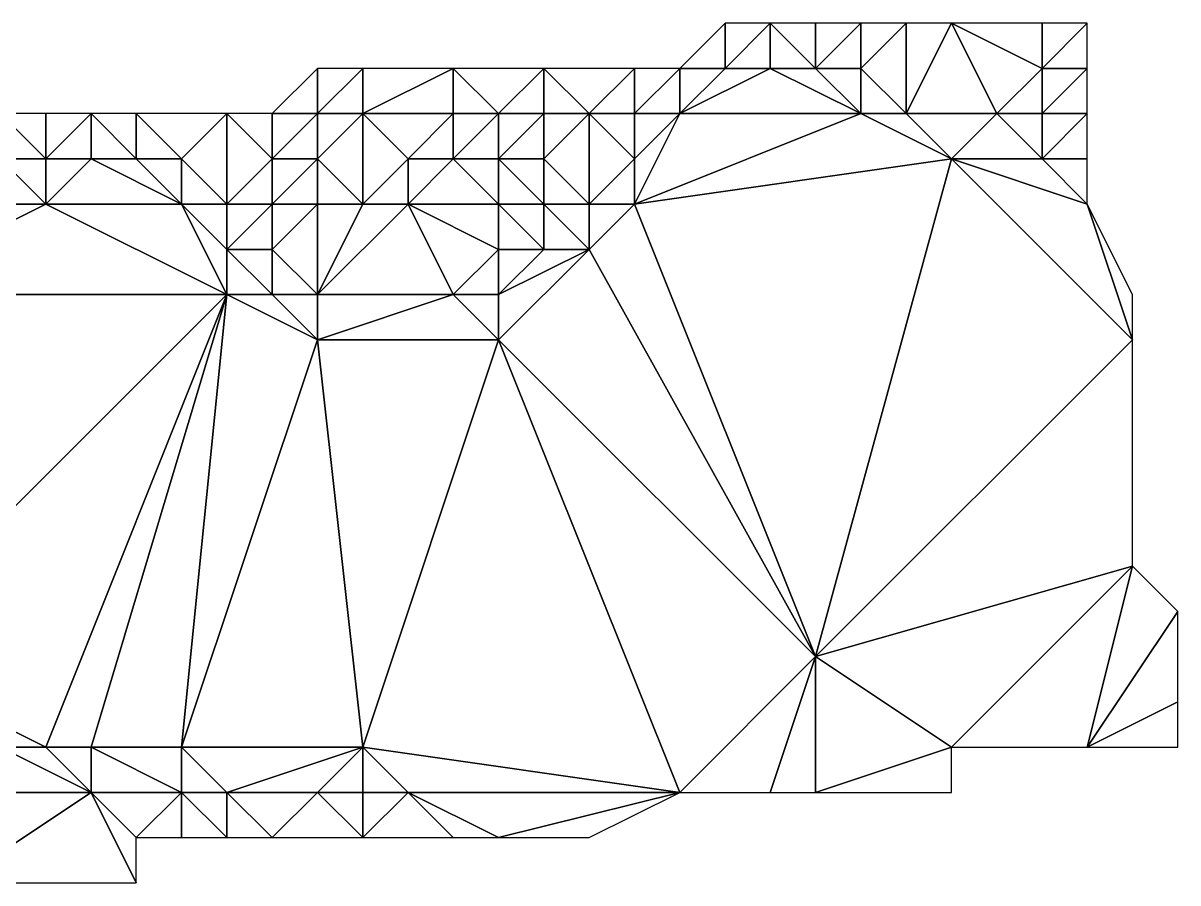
# Model space of a CAD drawing. Extents: x 2717.4 to 2787.5, y 1162.3 to 1174.9.
# Drawn here: x 2778.82 to 2787.49, y 1162.63 to 1169.09 of the extents above; entities that cross this region are included whole.
import ezdxf

# ---------------------------------------------------------------- set-up
doc = ezdxf.new("R2010")
doc.units = 0

msp = doc.modelspace()

# ---------------------------------------------------------------- linework, layer by layer
for points in [[(2783.75, 1168.75, 597.541), (2784.09, 1168.75, 596.18), (2784.09, 1169.09, 596.187)], [(2784.09, 1168.75, 596.18), (2784.43, 1169.09, 596.224), (2784.09, 1169.09, 596.187)], [(2784.09, 1168.75, 596.18), (2784.43, 1168.75, 596.221), (2784.43, 1169.09, 596.224)], [(2784.43, 1168.75, 596.221), (2784.77, 1168.75, 596.609), (2784.43, 1169.09, 596.224)], [(2784.77, 1168.75, 596.609), (2784.77, 1169.09, 595.854), (2784.43, 1169.09, 596.224)], [(2785.11, 1169.09, 595.832), (2784.77, 1168.75, 596.609), (2785.11, 1168.75, 595.807)], [(2785.11, 1169.09, 595.832), (2784.77, 1169.09, 595.854), (2784.77, 1168.75, 596.609)], [(2785.45, 1169.09, 595.809), (2785.11, 1168.75, 595.807), (2785.45, 1168.41, 595.876)], [(2785.45, 1169.09, 595.809), (2785.11, 1169.09, 595.832), (2785.11, 1168.75, 595.807)], [(2785.45, 1168.41, 595.876), (2786.13, 1168.41, 595.945), (2785.79, 1169.09, 595.848)], [(2785.45, 1168.41, 595.876), (2785.79, 1169.09, 595.848), (2785.45, 1169.09, 595.809)], [(2786.13, 1168.41, 595.945), (2786.47, 1168.75, 595.933), (2785.79, 1169.09, 595.848)], [(2786.47, 1168.75, 595.933), (2786.47, 1169.09, 595.937), (2785.79, 1169.09, 595.848)], [(2786.81, 1169.09, 596.032), (2786.47, 1168.75, 595.933), (2786.81, 1168.75, 596.039)], [(2786.81, 1169.09, 596.032), (2786.47, 1169.09, 595.937), (2786.47, 1168.75, 595.933)], [(2780.69, 1168.41, 595.806), (2781.03, 1168.41, 596.62), (2781.03, 1168.75, 596.61)], [(2781.03, 1168.75, 596.61), (2781.03, 1168.41, 596.62), (2781.37, 1168.75, 596.117)], [(2781.03, 1168.41, 596.62), (2781.37, 1168.41, 596.626), (2781.37, 1168.75, 596.117)], [(2781.37, 1168.75, 596.117), (2781.37, 1168.41, 596.626), (2782.05, 1168.75, 596.125)], [(2781.37, 1168.41, 596.626), (2782.05, 1168.41, 596.622), (2782.05, 1168.75, 596.125)], [(2782.05, 1168.75, 596.125), (2782.39, 1168.41, 596.613), (2782.73, 1168.75, 596.132)], [(2782.05, 1168.75, 596.125), (2782.05, 1168.41, 596.622), (2782.39, 1168.41, 596.613)], [(2782.73, 1168.75, 596.132), (2782.39, 1168.41, 596.613), (2782.73, 1168.41, 596.604)], [(2782.73, 1168.41, 596.604), (2783.07, 1168.41, 595.213), (2782.73, 1168.75, 596.132)], [(2782.73, 1168.75, 596.132), (2783.07, 1168.41, 595.213), (2783.41, 1168.75, 596.168)], [(2783.41, 1168.75, 596.168), (2783.07, 1168.41, 595.213), (2783.41, 1168.41, 594.726)], [(2783.41, 1168.41, 594.726), (2783.75, 1168.41, 597.56), (2783.75, 1168.75, 597.541)], [(2783.75, 1168.75, 597.541), (2783.41, 1168.75, 596.168), (2783.41, 1168.41, 594.726)], [(2785.11, 1168.41, 597.575), (2784.43, 1168.75, 596.221), (2783.75, 1168.41, 597.56)], [(2783.75, 1168.75, 597.541), (2783.75, 1168.41, 597.56), (2784.09, 1168.75, 596.18)], [(2783.75, 1168.41, 597.56), (2784.43, 1168.75, 596.221), (2784.09, 1168.75, 596.18)], [(2785.11, 1168.41, 597.575), (2784.77, 1168.75, 596.609), (2784.43, 1168.75, 596.221)], [(2785.11, 1168.75, 595.807), (2784.77, 1168.75, 596.609), (2785.11, 1168.41, 597.575)], [(2785.45, 1168.41, 595.876), (2785.11, 1168.75, 595.807), (2785.11, 1168.41, 597.575)], [(2786.47, 1168.41, 597.589), (2786.47, 1168.75, 595.933), (2786.13, 1168.41, 595.945)], [(2786.47, 1168.41, 597.589), (2786.81, 1168.41, 596.047), (2786.81, 1168.75, 596.039)], [(2786.81, 1168.75, 596.039), (2786.47, 1168.75, 595.933), (2786.47, 1168.41, 597.589)], [(2778.99, 1168.41, 595.746), (2778.65, 1168.41, 595.749), (2778.99, 1168.07, 594.558)], [(2778.65, 1168.41, 595.749), (2778.65, 1168.07, 595.763), (2778.99, 1168.07, 594.558)], [(2778.99, 1168.07, 594.558), (2779.33, 1168.41, 595.771), (2778.99, 1168.41, 595.746)], [(2778.99, 1168.07, 594.558), (2779.33, 1168.07, 595.784), (2779.33, 1168.41, 595.771)], [(2779.33, 1168.07, 595.784), (2779.67, 1168.07, 595.81), (2779.33, 1168.41, 595.771)], [(2779.67, 1168.07, 595.81), (2779.67, 1168.41, 595.795), (2779.33, 1168.41, 595.771)], [(2779.67, 1168.41, 595.795), (2780.01, 1168.07, 595.836), (2780.35, 1168.41, 595.826)], [(2779.67, 1168.07, 595.81), (2780.01, 1168.07, 595.836), (2779.67, 1168.41, 595.795)], [(2780.35, 1168.41, 595.826), (2780.01, 1168.07, 595.836), (2780.35, 1167.73, 595.796)], [(2780.35, 1167.73, 595.796), (2780.69, 1168.07, 595.822), (2780.35, 1168.41, 595.826)], [(2780.69, 1168.07, 595.822), (2780.69, 1168.41, 595.806), (2780.35, 1168.41, 595.826)], [(2780.69, 1168.07, 595.822), (2781.03, 1168.41, 596.62), (2780.69, 1168.41, 595.806)], [(2780.69, 1168.07, 595.822), (2781.03, 1168.07, 595.882), (2781.03, 1168.41, 596.62)], [(2781.03, 1168.07, 595.882), (2781.37, 1168.41, 596.626), (2781.03, 1168.41, 596.62)], [(2781.37, 1167.73, 596.639), (2781.37, 1168.41, 596.626), (2781.03, 1168.07, 595.882)], [(2781.37, 1168.41, 596.626), (2781.71, 1168.07, 596.628), (2782.05, 1168.41, 596.622)], [(2781.37, 1167.73, 596.639), (2781.71, 1168.07, 596.628), (2781.37, 1168.41, 596.626)], [(2782.05, 1168.41, 596.622), (2781.71, 1168.07, 596.628), (2782.05, 1168.07, 596.621)], [(2782.39, 1168.41, 596.613), (2782.05, 1168.41, 596.622), (2782.05, 1168.07, 596.621)], [(2782.39, 1168.07, 596.01), (2782.39, 1168.41, 596.613), (2782.05, 1168.07, 596.621)], [(2782.73, 1168.41, 596.604), (2782.39, 1168.41, 596.613), (2782.39, 1168.07, 596.01)], [(2782.39, 1168.07, 596.01), (2782.73, 1168.07, 596.764), (2782.73, 1168.41, 596.604)], [(2782.73, 1168.41, 596.604), (2782.73, 1168.07, 596.764), (2783.07, 1168.41, 595.213)], [(2783.07, 1168.41, 595.213), (2782.73, 1168.07, 596.764), (2783.07, 1167.73, 595.096)], [(2783.41, 1168.41, 594.726), (2783.07, 1168.41, 595.213), (2783.41, 1168.07, 594.766)], [(2783.41, 1168.07, 594.766), (2783.07, 1168.41, 595.213), (2783.07, 1167.73, 595.096)], [(2783.41, 1167.73, 597.572), (2785.11, 1168.41, 597.575), (2783.75, 1168.41, 597.56)], [(2783.41, 1167.73, 597.572), (2785.79, 1168.07, 597.601), (2785.11, 1168.41, 597.575)], [(2783.41, 1167.73, 597.572), (2783.75, 1168.41, 597.56), (2783.41, 1168.07, 594.766)], [(2783.41, 1168.07, 594.766), (2783.75, 1168.41, 597.56), (2783.41, 1168.41, 594.726)], [(2785.11, 1168.41, 597.575), (2785.79, 1168.07, 597.601), (2785.45, 1168.41, 595.876)], [(2785.79, 1168.07, 597.601), (2786.13, 1168.41, 595.945), (2785.45, 1168.41, 595.876)], [(2785.79, 1168.07, 597.601), (2786.47, 1168.07, 597.608), (2786.13, 1168.41, 595.945)], [(2786.13, 1168.41, 595.945), (2786.47, 1168.07, 597.608), (2786.47, 1168.41, 597.589)], [(2786.47, 1168.07, 597.608), (2786.81, 1168.41, 596.047), (2786.47, 1168.41, 597.589)], [(2786.47, 1168.07, 597.608), (2786.81, 1168.07, 597.611), (2786.81, 1168.41, 596.047)], [(2778.99, 1167.73, 597.484), (2778.65, 1168.07, 595.763), (2778.31, 1167.73, 597.472)], [(2778.99, 1168.07, 594.558), (2778.65, 1168.07, 595.763), (2778.99, 1167.73, 597.484)], [(2780.01, 1167.73, 597.502), (2779.33, 1168.07, 595.784), (2778.99, 1167.73, 597.484)], [(2778.99, 1167.73, 597.484), (2779.33, 1168.07, 595.784), (2778.99, 1168.07, 594.558)], [(2780.01, 1167.73, 597.502), (2779.67, 1168.07, 595.81), (2779.33, 1168.07, 595.784)], [(2780.01, 1167.73, 597.502), (2780.01, 1168.07, 595.836), (2779.67, 1168.07, 595.81)], [(2780.35, 1167.73, 595.796), (2780.01, 1168.07, 595.836), (2780.01, 1167.73, 597.502)], [(2780.69, 1167.73, 596.634), (2780.69, 1168.07, 595.822), (2780.35, 1167.73, 595.796)], [(2780.69, 1167.73, 596.634), (2781.03, 1168.07, 595.882), (2780.69, 1168.07, 595.822)], [(2780.69, 1167.73, 596.634), (2781.03, 1167.73, 595.943), (2781.03, 1168.07, 595.882)], [(2781.03, 1168.07, 595.882), (2781.03, 1167.73, 595.943), (2781.37, 1167.73, 596.639)], [(2781.71, 1167.73, 596.035), (2781.71, 1168.07, 596.628), (2781.37, 1167.73, 596.639)], [(2782.05, 1168.07, 596.621), (2781.71, 1168.07, 596.628), (2781.71, 1167.73, 596.035)], [(2782.05, 1168.07, 596.621), (2781.71, 1167.73, 596.035), (2782.39, 1167.73, 596.023)], [(2782.39, 1167.73, 596.023), (2782.39, 1168.07, 596.01), (2782.05, 1168.07, 596.621)], [(2782.73, 1167.73, 596.769), (2782.39, 1168.07, 596.01), (2782.39, 1167.73, 596.023)], [(2782.73, 1167.73, 596.769), (2782.73, 1168.07, 596.764), (2782.39, 1168.07, 596.01)], [(2783.07, 1167.73, 595.096), (2782.73, 1168.07, 596.764), (2782.73, 1167.73, 596.769)], [(2783.41, 1167.73, 597.572), (2783.41, 1168.07, 594.766), (2783.07, 1167.73, 595.096)], [(2784.77, 1164.33, 597.7), (2785.79, 1168.07, 597.601), (2783.41, 1167.73, 597.572)], [(2787.15, 1166.71, 597.69), (2785.79, 1168.07, 597.601), (2784.77, 1164.33, 597.7)], [(2786.81, 1167.73, 597.63), (2785.79, 1168.07, 597.601), (2787.15, 1166.71, 597.69)], [(2786.81, 1167.73, 597.63), (2786.47, 1168.07, 597.608), (2785.79, 1168.07, 597.601)], [(2786.81, 1167.73, 597.63), (2786.81, 1168.07, 597.611), (2786.47, 1168.07, 597.608)], [(2778.31, 1167.73, 597.472), (2777.63, 1167.05, 597.475), (2778.99, 1167.73, 597.484)], [(2777.63, 1167.05, 597.475), (2780.35, 1167.05, 597.523), (2778.99, 1167.73, 597.484)], [(2778.99, 1167.73, 597.484), (2780.35, 1167.05, 597.523), (2780.01, 1167.73, 597.502)], [(2780.01, 1167.73, 597.502), (2780.35, 1167.05, 597.523), (2780.35, 1167.39, 596.139)], [(2780.35, 1167.39, 596.139), (2780.35, 1167.73, 595.796), (2780.01, 1167.73, 597.502)], [(2780.69, 1167.73, 596.634), (2780.35, 1167.73, 595.796), (2780.35, 1167.39, 596.139)], [(2780.35, 1167.39, 596.139), (2780.69, 1167.39, 596.066), (2780.69, 1167.73, 596.634)], [(2781.03, 1167.73, 595.943), (2780.69, 1167.39, 596.066), (2781.03, 1167.05, 596.073)], [(2780.69, 1167.73, 596.634), (2780.69, 1167.39, 596.066), (2781.03, 1167.73, 595.943)], [(2781.03, 1167.05, 596.073), (2782.05, 1167.05, 596.055), (2781.71, 1167.73, 596.035)], [(2781.37, 1167.73, 596.639), (2781.03, 1167.73, 595.943), (2781.03, 1167.05, 596.073)], [(2781.03, 1167.05, 596.073), (2781.71, 1167.73, 596.035), (2781.37, 1167.73, 596.639)], [(2781.71, 1167.73, 596.035), (2782.39, 1167.39, 596.036), (2782.39, 1167.73, 596.023)], [(2782.05, 1167.05, 596.055), (2782.39, 1167.39, 596.036), (2781.71, 1167.73, 596.035)], [(2782.39, 1167.73, 596.023), (2782.73, 1167.39, 596.197), (2782.73, 1167.73, 596.769)], [(2782.39, 1167.73, 596.023), (2782.39, 1167.39, 596.036), (2782.73, 1167.39, 596.197)], [(2782.73, 1167.73, 596.769), (2782.73, 1167.39, 596.197), (2783.07, 1167.39, 597.573)], [(2783.07, 1167.73, 595.096), (2782.73, 1167.73, 596.769), (2783.07, 1167.39, 597.573)], [(2783.07, 1167.73, 595.096), (2783.07, 1167.39, 597.573), (2783.41, 1167.73, 597.572)], [(2783.41, 1167.73, 597.572), (2783.07, 1167.39, 597.573), (2784.77, 1164.33, 597.7)], [(2787.15, 1166.71, 597.69), (2787.15, 1167.05, 597.672), (2786.81, 1167.73, 597.63)], [(2780.69, 1167.05, 596.229), (2780.69, 1167.39, 596.066), (2780.35, 1167.39, 596.139)], [(2780.35, 1167.05, 597.523), (2780.69, 1167.05, 596.229), (2780.35, 1167.39, 596.139)], [(2781.03, 1167.05, 596.073), (2780.69, 1167.39, 596.066), (2780.69, 1167.05, 596.229)], [(2782.39, 1167.05, 595.949), (2782.39, 1167.39, 596.036), (2782.05, 1167.05, 596.055)], [(2783.07, 1167.39, 597.573), (2782.39, 1166.71, 597.574), (2784.77, 1164.33, 597.7)], [(2782.39, 1167.05, 595.949), (2782.39, 1166.71, 597.574), (2783.07, 1167.39, 597.573)], [(2782.73, 1167.39, 596.197), (2782.39, 1167.39, 596.036), (2782.39, 1167.05, 595.949)], [(2783.07, 1167.39, 597.573), (2782.73, 1167.39, 596.197), (2782.39, 1167.05, 595.949)], [(2777.63, 1164.33, 597.534), (2780.35, 1167.05, 597.523), (2777.63, 1167.05, 597.475)], [(2777.63, 1164.33, 597.534), (2778.99, 1163.65, 597.573), (2780.35, 1167.05, 597.523)], [(2780.35, 1167.05, 597.523), (2778.99, 1163.65, 597.573), (2779.33, 1163.65, 597.58)], [(2780.01, 1163.65, 597.597), (2780.35, 1167.05, 597.523), (2779.33, 1163.65, 597.58)], [(2781.03, 1166.71, 597.543), (2780.35, 1167.05, 597.523), (2780.01, 1163.65, 597.597)], [(2781.03, 1166.71, 597.543), (2780.69, 1167.05, 596.229), (2780.35, 1167.05, 597.523)], [(2781.03, 1167.05, 596.073), (2780.69, 1167.05, 596.229), (2781.03, 1166.71, 597.543)], [(2781.03, 1166.71, 597.543), (2782.05, 1167.05, 596.055), (2781.03, 1167.05, 596.073)], [(2782.39, 1166.71, 597.574), (2782.05, 1167.05, 596.055), (2781.03, 1166.71, 597.543)], [(2782.39, 1167.05, 595.949), (2782.05, 1167.05, 596.055), (2782.39, 1166.71, 597.574)], [(2780.01, 1163.65, 597.597), (2781.37, 1163.65, 597.632), (2781.03, 1166.71, 597.543)], [(2781.03, 1166.71, 597.543), (2781.37, 1163.65, 597.632), (2782.39, 1166.71, 597.574)], [(2782.39, 1166.71, 597.574), (2781.37, 1163.65, 597.632), (2783.75, 1163.31, 597.702)], [(2784.77, 1164.33, 597.7), (2782.39, 1166.71, 597.574), (2783.75, 1163.31, 597.702)], [(2784.77, 1164.33, 597.7), (2787.15, 1165.01, 597.738), (2787.15, 1166.71, 597.69)], [(2784.77, 1164.33, 597.7), (2785.79, 1163.65, 597.743), (2787.15, 1165.01, 597.738)], [(2787.15, 1165.01, 597.738), (2785.79, 1163.65, 597.743), (2786.81, 1163.65, 597.762)], [(2786.81, 1163.65, 597.762), (2787.49, 1164.67, 597.751), (2787.15, 1165.01, 597.738)], [(2787.49, 1163.99, 597.766), (2787.49, 1164.67, 597.751), (2786.81, 1163.65, 597.762)], [(2778.65, 1163.65, 596.125), (2778.99, 1163.65, 597.573), (2777.63, 1164.33, 597.534)], [(2784.77, 1164.33, 597.7), (2783.75, 1163.31, 597.702), (2784.43, 1163.31, 597.72)], [(2784.43, 1163.31, 597.72), (2784.77, 1163.31, 597.728), (2784.77, 1164.33, 597.7)], [(2784.77, 1163.31, 597.728), (2785.79, 1163.65, 597.743), (2784.77, 1164.33, 597.7)], [(2787.49, 1163.65, 597.773), (2787.49, 1163.99, 597.766), (2786.81, 1163.65, 597.762)], [(2778.65, 1163.65, 596.125), (2778.31, 1163.31, 596.059), (2779.33, 1163.31, 596.108)], [(2779.33, 1163.31, 596.108), (2778.99, 1163.65, 597.573), (2778.65, 1163.65, 596.125)], [(2779.33, 1163.65, 597.58), (2778.99, 1163.65, 597.573), (2779.33, 1163.31, 596.108)], [(2780.01, 1163.31, 596.177), (2780.01, 1163.65, 597.597), (2779.33, 1163.65, 597.58)], [(2779.33, 1163.31, 596.108), (2780.01, 1163.31, 596.177), (2779.33, 1163.65, 597.58)], [(2780.01, 1163.65, 597.597), (2780.35, 1163.31, 597.295), (2781.37, 1163.65, 597.632)], [(2780.01, 1163.31, 596.177), (2780.35, 1163.31, 597.295), (2780.01, 1163.65, 597.597)], [(2780.35, 1163.31, 597.295), (2781.03, 1163.31, 597.353), (2781.37, 1163.65, 597.632)], [(2781.37, 1163.65, 597.632), (2781.03, 1163.31, 597.353), (2781.37, 1163.31, 597.349)], [(2781.37, 1163.65, 597.632), (2781.71, 1163.31, 597.65), (2783.75, 1163.31, 597.702)], [(2781.37, 1163.65, 597.632), (2781.37, 1163.31, 597.349), (2781.71, 1163.31, 597.65)], [(2785.79, 1163.31, 597.753), (2785.79, 1163.65, 597.743), (2784.77, 1163.31, 597.728)], [(2779.67, 1162.63, 596.114), (2779.33, 1163.31, 596.108), (2778.31, 1162.63, 596.061)], [(2779.33, 1163.31, 596.108), (2778.31, 1163.31, 596.059), (2778.31, 1162.63, 596.061)], [(2779.67, 1162.97, 596.148), (2780.01, 1163.31, 596.177), (2779.33, 1163.31, 596.108)], [(2779.67, 1162.63, 596.114), (2779.67, 1162.97, 596.148), (2779.33, 1163.31, 596.108)], [(2779.67, 1162.97, 596.148), (2780.01, 1162.97, 596.142), (2780.01, 1163.31, 596.177)], [(2780.01, 1162.97, 596.142), (2780.35, 1162.97, 595.991), (2780.01, 1163.31, 596.177)], [(2780.35, 1162.97, 595.991), (2780.35, 1163.31, 597.295), (2780.01, 1163.31, 596.177)], [(2780.69, 1162.97, 597.35), (2781.03, 1163.31, 597.353), (2780.35, 1163.31, 597.295)], [(2780.69, 1162.97, 597.35), (2780.35, 1163.31, 597.295), (2780.35, 1162.97, 595.991)], [(2781.37, 1162.97, 597.353), (2781.03, 1163.31, 597.353), (2780.69, 1162.97, 597.35)], [(2781.37, 1163.31, 597.349), (2781.03, 1163.31, 597.353), (2781.37, 1162.97, 597.353)], [(2782.05, 1162.97, 597.35), (2781.71, 1163.31, 597.65), (2781.37, 1162.97, 597.353)], [(2781.71, 1163.31, 597.65), (2781.37, 1163.31, 597.349), (2781.37, 1162.97, 597.353)], [(2783.75, 1163.31, 597.702), (2781.71, 1163.31, 597.65), (2782.39, 1162.97, 597.677)], [(2782.39, 1162.97, 597.677), (2781.71, 1163.31, 597.65), (2782.05, 1162.97, 597.35)], [(2782.39, 1162.97, 597.677), (2783.07, 1162.97, 597.694), (2783.75, 1163.31, 597.702)]]:
    msp.add_3dface(points)

doc.saveas('drawing.dxf')
